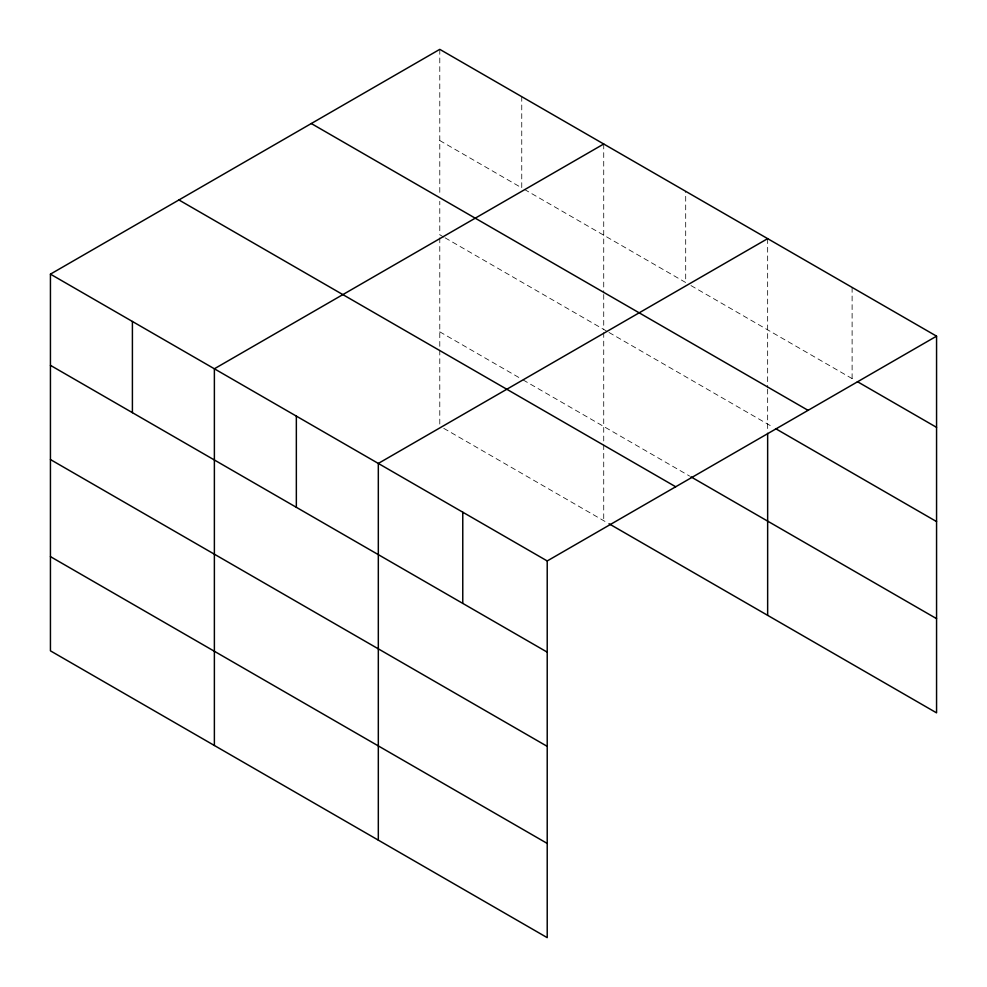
<?xml version="1.0" encoding="UTF-8"?>
<svg xmlns="http://www.w3.org/2000/svg" width="987" height="987" viewBox="0 0 987 987"><rect width="100%" height="100%" fill="white"/><g stroke="black" fill="none" stroke-linecap="round" stroke-linejoin="round"><path stroke-width="0.74" stroke-dasharray="4.93 3.7" d="M439.783 140.549L521.753 187.875L521.753 96.677M524.393 189.393L685.694 282.516L685.694 191.318M690.974 285.576L854.754 380.131M443.755 237.053L439.783 234.758L439.783 201.336M445.075 237.818L607.684 331.706M609.004 332.471L772.932 427.112M439.783 331.829L521.753 379.156M523.073 379.921L689.654 476.092M443.755 428.346L607.684 522.987M852.114 287.402L852.114 378.601M767.652 238.644L767.652 387.595M767.652 389.112L767.652 430.221M603.723 144.003L603.723 292.942M603.723 294.459L603.723 329.411M603.723 332.496L603.723 443.2M603.723 444.718L603.723 520.704M439.783 49.35L439.783 195.253M439.783 237.842L439.783 348.547M439.783 350.077L439.783 426.051"/><path stroke-width="1.48" d="M547.217 746.357L547.217 560.949L50.436 274.139L50.436 650.84L547.217 937.65L547.217 746.357L50.436 459.547M50.436 274.139L439.783 49.35L936.564 336.16L936.564 712.861L609.004 523.752M603.723 144.003L214.376 368.78L214.376 745.481M767.652 238.644L378.317 463.434L378.317 840.134M547.217 560.949L936.564 336.16M857.382 381.648L936.564 427.359M311.3 123.535L808.082 410.345M775.572 428.629L936.564 521.58M690.974 476.857L936.564 618.652M178.918 199.954L675.7 486.764M50.436 365.338L547.217 652.148M50.436 556.619L547.217 843.429M767.652 433.305L767.652 615.345M462.767 512.191L462.767 603.39M296.347 416.107L296.347 507.306M132.406 321.466L132.406 412.665"/></g></svg>
